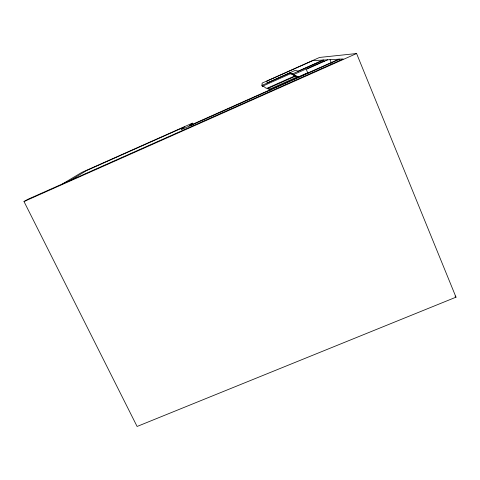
<?xml version="1.0" encoding="UTF-8"?>
<svg xmlns="http://www.w3.org/2000/svg" width="480" height="480" viewBox="0 0 480 480"><rect width="100%" height="100%" fill="white"/><g stroke="black" fill="none" stroke-linecap="round" stroke-linejoin="round"><path stroke-width="0.72" d="M297.858 77.232L295.176 75.756L267.114 88.26C265.146 88.674 264.426 85.734 262.302 86.304L261.918 85.416L262.158 83.088L319.554 57.444L356.586 53.532L456 297.18L137.094 426.468L24 201.528L27.858 199.308L343.206 58.956L312.384 60.654M191.82 125.226L192.888 124.308L192.366 123.162L81.63 172.494L62.784 183.762M192.366 123.162L189.144 125.85L338.814 59.196M70.074 180.522L86.514 170.592L184.752 126.834L181.152 129.714L339.618 59.154M267.114 88.26L269.172 89.394L269.832 89.07M312.714 60.63L266.898 81.102L267.174 82.908L295.194 70.398L298.29 71.112L323.04 60.066M261.918 85.416L290.106 72.828L292.716 73.788L323.532 60.036L324.138 61.716M262.302 86.304L290.49 73.722L291.72 73.872M323.946 61.026L293.13 74.772L290.49 73.722L290.106 72.828M307.212 68.94L327.69 59.808M267.3 88.704L295.362 76.2L296.214 76.092L296.856 76.806L298.272 76.998L307.722 72.792M269.172 89.394L297.822 76.602L297.186 76.914L296.952 76.536M24 201.528L356.586 53.532M298.938 77.352L298.476 77.49L298.272 76.998M295.176 75.756L293.886 75.576L292.29 74.124M295.794 76.002L297.654 76.752M296.172 76.086L294.48 74.934L293.13 74.772L292.716 73.788M455.052 296.028L456 297.18M269.736 88.848L270.306 90.162M306.282 69.39L308.01 73.494M330.024 59.682L331.452 63.132"/></g></svg>
